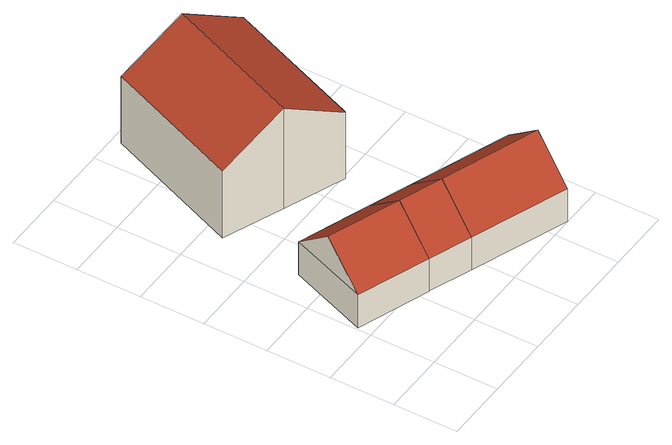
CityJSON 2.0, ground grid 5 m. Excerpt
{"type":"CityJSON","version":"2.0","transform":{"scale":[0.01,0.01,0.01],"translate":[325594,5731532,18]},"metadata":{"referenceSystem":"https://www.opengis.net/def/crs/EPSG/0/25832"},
"CityObjects":{
"building1":{"type":"Building","attributes":{"Geometrietyp2DReferenz":"3000","Gemeindeschluessel":"05170048","function":"31001_2463","roofType":"3100","measuredHeight":5.79},"address":[{"country":"Germany","locality":"Wesel","thoroughfareNumber":"14","thoroughfareName":"Vahnum"}],"geometry":[{"type":"Solid","lod":"2","boundaries":[[[[0,1,2,3]],[[4,5,1,0]],[[6,7,5,4]],[[3,2,7,6]],[[0,8,4]],[[6,9,3]],[[3,9,8,0]],[[4,8,9,6]],[[1,5,7,2]]]],"semantics":{"surfaces":[{"type":"WallSurface"},{"type":"RoofSurface"},{"type":"GroundSurface"}],"values":[[0,0,0,0,0,0,1,1,2]]}}]},
"building2":{"type":"Building","attributes":{"Geometrietyp2DReferenz":"3000","Gemeindeschluessel":"05170048","function":"31001_2723","roofType":"3100","measuredHeight":5.74},"address":[{"country":"Germany","locality":"Wesel","thoroughfareNumber":"14","thoroughfareName":"Vahnum"}],"geometry":[{"type":"Solid","lod":"2","boundaries":[[[[10,11,12,0]],[[13,14,11,10]],[[4,15,14,13]],[[0,12,15,4]],[[10,16,13]],[[4,8,0]],[[0,8,16,10]],[[13,16,8,4]],[[11,14,15,12]]]],"semantics":{"surfaces":[{"type":"WallSurface"},{"type":"RoofSurface"},{"type":"GroundSurface"}],"values":[[0,0,0,0,0,0,1,1,2]]}}]},
"building3":{"type":"Building","attributes":{"Geometrietyp2DReferenz":"3000","Gemeindeschluessel":"05170048","function":"31001_2723","roofType":"3100","measuredHeight":5.78},"address":[{"country":"Germany","locality":"Wesel","thoroughfareNumber":"14","thoroughfareName":"Vahnum"}],"geometry":[{"type":"Solid","lod":"2","boundaries":[[[[17,18,19,10]],[[20,21,18,17]],[[13,22,21,20]],[[10,19,22,13]],[[17,23,20]],[[13,16,10]],[[10,16,23,17]],[[20,23,16,13]],[[18,21,22,19]]]],"semantics":{"surfaces":[{"type":"WallSurface"},{"type":"RoofSurface"},{"type":"GroundSurface"}],"values":[[0,0,0,0,0,0,1,1,2]]}}]},
"building4":{"type":"Building","attributes":{"Geometrietyp2DReferenz":"3000","Gemeindeschluessel":"05170048","function":"31001_1010","roofType":"3100","measuredHeight":8.94},"address":[{"country":"Germany","locality":"Wesel","thoroughfareNumber":"14","thoroughfareName":"Vahnum"}],"geometry":[{"type":"Solid","lod":"2","boundaries":[[[[24,25,26,27]],[[28,29,25,24]],[[30,31,29,28]],[[32,33,31,30]],[[34,35,33,32]],[[36,37,35,34]],[[38,39,37,36]],[[27,26,39,38]],[[30,28,24,32]],[[27,38,36,34,32,24]],[[25,29,31,33,35,37,39,26]]]],"semantics":{"surfaces":[{"type":"WallSurface"},{"type":"RoofSurface"},{"type":"GroundSurface"}],"values":[[0,0,0,0,0,0,0,0,1,1,2]]}}]}
},
"vertices":[
[813,1027,313],[813,1027,20],[254,1234,20],[254,1234,313],[577,408,313],[577,408,20],[19,615,313],[19,615,20],[695,717,598],[137,925,598],
[1147,903,313],[1147,903,24],[813,1027,24],[909,284,313],[909,284,24],[577,408,24],[1028,594,598],
[1900,624,313],[1900,624,20],[1147,903,20],[1662,5,313],[1662,5,20],[909,284,20],[1781,314,598],
[751,1662,922],[751,1662,28],[1220,1476,28],[1220,1476,623],[282,1849,623],[282,1849,28],[717,2928,623],[717,2928,28],[1184,2742,922],[1184,2742,28],[1651,2557,623],[1651,2557,28],[1647,2545,623],[1647,2545,28],[1225,1488,623],[1225,1488,28]
]}
